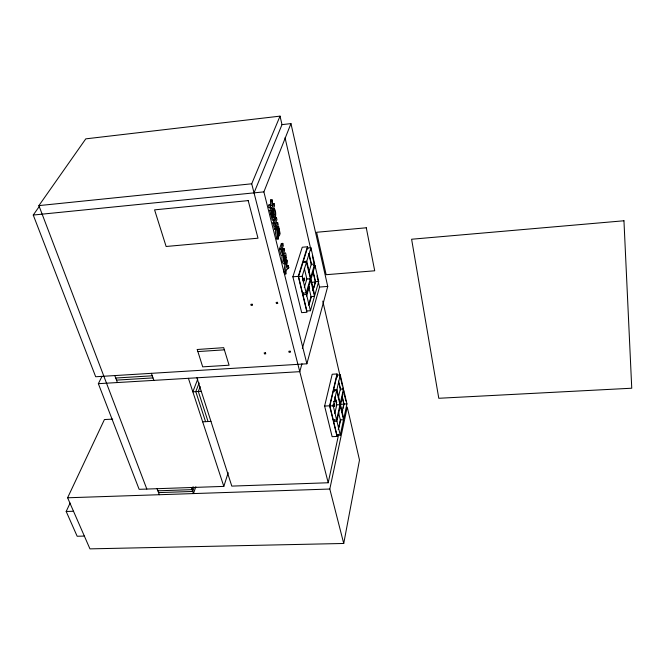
<?xml version="1.0" encoding="UTF-8"?>
<svg xmlns="http://www.w3.org/2000/svg" width="665" height="665" viewBox="0 0 665 665"><rect width="100%" height="100%" fill="white"/><g stroke="black" fill="none" stroke-linecap="round" stroke-linejoin="round"><path stroke-width="1" d="M270.564 206.1L270.58 199.949L272.043 199.808L272.027 205.959L269.915 204.82L268.436 204.961L269.101 207.613L272.168 208.178L271.345 210.572L271.91 212.875L270.447 213.008L269.874 210.714L270.705 208.328M284.421 274.055L285.85 273.938L286.249 270.206L288.81 267.812L288.253 265.526L286.839 265.643M285.85 273.938L285.376 272.051L286.856 259.874C288.552 261.678 284.421 270.655 288.253 265.526M285.185 262.018L283.947 272.168L285.376 272.051M272.467 209.691L273.589 214.329L272.891 216.965M272.783 208.843L274.238 208.702L273.922 209.55C276.474 212.742 273.781 223.465 272.534 213.274L271.071 213.407L270.755 214.255L272.143 219.758L272.899 220.506M343.73 543.471L359.491 460.047L347.263 407.105L329.807 489.033L343.73 543.471L89.95 548.866L67.606 497.777L104.43 419.549L112.701 419.125M340.256 435.118L343.539 419.773L340.297 405.974L336.922 421.228L340.256 435.118L336.989 435.267L333.631 421.386L334.054 419.482M346.947 403.879L343.772 418.709L340.53 404.91L343.78 390.18L346.947 403.879L343.78 404.046L342.059 411.951M196.915 377.803L231.802 486.107L328.202 482.757L338.66 434.328M338.244 429.515L340.322 419.931L338.685 413.031M337.479 375.974L337.014 373.963L332.192 374.245L324.62 406.074L332.126 436.672L337.022 436.448L337.463 434.436M338.992 427.371L340.746 419.299M342.284 412.234L342.724 410.214M343.165 408.194L344.038 404.162L342.4 397.113M336.615 419.931L339.99 404.686L336.681 390.613L333.406 390.787L329.89 405.933L333.315 420.089L336.615 419.931L333.215 405.758L336.681 390.613M340.264 374.927L343.489 388.9L340.231 403.622L336.922 389.557L340.264 374.927L337.047 375.118L333.647 389.74L334.129 391.743M334.819 413.422L336.748 404.852L334.836 396.814M338.31 397.911L340.297 389.075L338.435 381.103M334.62 406.265L334.553 403.921L334.62 406.265L332.999 406.348M337.022 436.448L329.599 405.816L337.014 373.963M282.151 255.593C281.461 258.02 281.993 262.858 283.706 263.889M39.809 205.685L33.25 215.044L95.677 376.747L306.881 363.797L327.745 286.416L290.954 123.607L282.002 124.638L254.03 192.867M301.968 363.705L299.774 371.669L98.353 383.68L139.143 489.324L223.822 486.389L228.203 472.674M302.334 348.493L319.524 287.056L316.964 275.958M310.422 310.738L314.495 296.341L310.696 280.214L306.515 294.47L310.422 310.738L306.906 310.996L302.974 294.745L303.539 292.841M315.019 265.501L318.701 281.47L314.778 295.335L310.987 279.225L315.019 265.501L313.306 265.643M308.56 305.243L311.037 296.598L308.651 286.532M312.75 290.647L315.301 281.736L312.982 271.769M309.175 304.445L311.42 296.632M313.938 287.845L315.617 281.985L313.273 271.927M306.149 292.957L310.347 278.71L306.465 262.243L302.949 262.542L298.585 276.615L302.608 293.223L306.149 292.957L302.168 276.324L306.465 262.243M310.912 247.713L314.67 264.013L310.638 277.721L306.765 261.27L310.912 247.713L307.454 248.012L303.257 261.561L306.765 261.27M306.54 296.05L309.109 287.263M304.304 287.529L306.856 278.992L304.329 268.344M308.909 272.126L311.245 264.296L308.793 253.756M303.165 279.849L302.866 280.838L304.603 280.705L304.545 278.211L302.808 278.352L302.509 279.342L304.246 279.2L304.545 278.211M298.244 276.349L307.421 246.782L302.251 247.23L292.874 276.781L301.677 312.641L306.939 312.259L298.244 276.349L292.874 276.781M283.498 260.971L284.246 257.264M281.669 251.495L282.633 248.677L284.063 248.552L282.484 252.9L281.711 250.248L283.323 245.551L282.791 243.382L281.362 243.515L279.433 249.067L280.979 255.069L281.536 255.377M284.063 248.552L284.587 250.688L282.692 255.377L280.879 248.943L282.791 243.382M195.826 486.797L193.465 493.58L191.345 487.512M194.08 487.595L192.725 491.46L158.536 492.615M193.108 486.738L192.085 489.639L157.863 490.812M276.665 229.891A2.02 0.54 84.6 0 0 276.391 229.392L275.717 229.882L275.385 231.703A1.987 0.532 84.6 0 0 275.501 233.216L276.939 239.059L278.386 238.926L277.704 231.619L279.3 235.992L280.123 233.598L278.668 226.657L277.222 226.79L276.914 227.654L277.779 231.146M276.939 239.059L277.247 238.203M278.386 238.926L276.956 233.082A1.987 0.524 84.7 0 1 276.84 231.57L277.172 229.749L277.837 229.259A2.02 0.532 84.6 0 1 278.236 230.181C279.79 238.17 279.882 229.4 278.361 227.521L278.668 226.657M274.911 226.541L276.249 222.858L277.696 222.725L276.05 226.981L275.252 224.23L276.931 219.625L276.382 217.397L274.928 217.538M277.696 222.725L278.236 224.92L276.266 229.5L274.387 222.841L276.382 217.397M275.426 228.843L274.811 229.633L272.933 222.975L274.595 218.444M271.91 212.875L274.57 205.768L274.005 203.482L272.55 203.623M274.238 208.702C277.879 212.359 273.789 228.935 272.218 214.113L272.534 213.274M274.005 203.482L272.667 207.039L272.043 199.808M200.157 386.656L198.311 391.486L208.054 421.544M199.126 382.94L195.784 391.635L205.568 421.668M197.696 379.241L192.833 391.801L201.271 391.319M306.881 363.797L263.88 191.877L290.954 123.607M328.202 482.757L251.711 183.798L280.04 116.134L85.785 138.852L38.894 205.61L146.824 489.058M84.355 536.081L77.157 536.256L66.192 511.476L70.099 503.081M98.353 383.68L102.011 376.324M278.136 235.967L277.571 235.842M38.894 205.61L251.711 183.798M33.25 215.044L263.88 191.877M269.101 207.613L272.168 208.178M270.73 208.444L272.193 208.303M269.874 210.714L271.345 210.572M270.755 214.255L272.218 214.113M273.589 214.329L275.044 214.197M273.598 214.745L275.052 214.604M272.933 222.975L274.387 222.841M276.914 227.654L278.361 227.521M279.433 249.067L280.879 248.943M284.329 257.712L285.75 257.596C283.548 269.641 283.556 248.552 285.75 257.596M311.245 264.296L314.67 264.013M287.396 267.928L288.81 267.812M298.585 276.615L302.168 276.324M306.856 278.992L310.347 278.71M309.25 279.366L310.987 279.225M315.301 281.736L318.701 281.47M311.553 282.301L315.617 281.985M319.524 287.056L327.745 286.416M302.974 294.745L306.515 294.47M311.037 296.598L314.495 296.341M197.862 351.577L224.487 349.832M115.718 378.019L152.243 375.8M116.5 380.114L152.983 377.911M340.297 389.075L343.489 388.9M333.647 389.74L336.922 389.557M333.439 401.677L336.54 401.519M340.247 404.353L344.038 404.162M332.691 405.06L334.312 404.977M336.748 404.852L339.99 404.686M324.62 406.074L329.599 405.816M329.89 405.933L333.215 405.758M202.667 421.81L210.963 421.402M340.322 419.931L343.539 419.773M333.631 421.386L336.922 421.228M67.606 497.777L329.807 489.033M66.192 511.476L73.499 511.26M114.804 375.575L117.406 382.541M157.073 488.709L159.317 494.718M151.379 373.331L153.848 380.372M188.411 378.31L223.822 486.389M269.915 204.82L270.572 207.472M270.58 199.949L270.971 201.537M273.265 210.813L273.756 212.775M281.362 243.515L281.719 244.953M271.445 214.928L271.677 215.867M304.246 279.2L304.603 280.705M309.175 286.549L309.657 288.56M336.033 399.781L336.748 402.791M307.421 246.782L307.895 248.793M309.059 253.822L311.636 264.886M339.117 383.023L340.763 390.064M337.047 375.118L337.512 377.113M342.184 397.204L343.78 404.046M280.04 116.134L282.002 124.638M285.036 137.755L311.137 250.738M312.301 255.784L315.094 267.887M322.774 301.12L342.359 385.891M342.824 387.911L343.755 391.943M344.221 393.963L345.858 401.028M284.72 257.089L284.944 258.236M283.257 256.956C286.407 279.092 287.77 240.63 283.257 256.956M197.239 349.532L202.692 366.847L229.084 365.21L223.714 347.67L197.247 349.499M248.203 200.606L154.579 209.857L166.125 246.482L257.995 238.203L248.203 200.606M366.282 227.787L316.598 232.276L326.158 274.703L374.711 270.788L366.282 227.787M623.953 220.772L411.61 239.234L438.784 398.277L631.75 388.219L623.953 220.772M252.143 304.229L250.838 304.329L251.146 305.451L252.451 305.351L252.143 304.229M277.463 302.317L276.141 302.417L276.432 303.556L277.754 303.456L277.463 302.317M265.46 352.783L264.188 352.866L264.479 353.921L265.751 353.838L265.46 352.783M290.098 351.195L288.818 351.278L289.092 352.342L290.381 352.259L290.098 351.195"/></g></svg>
